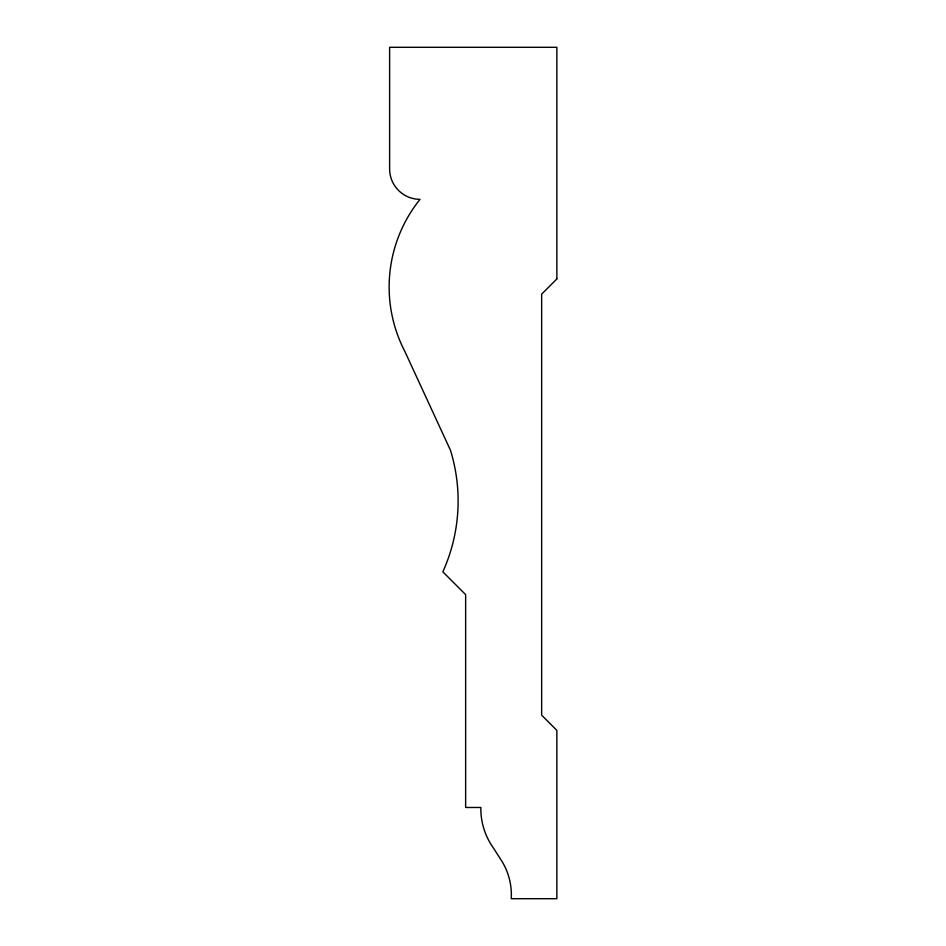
<?xml version="1.0" encoding="UTF-8"?>
<svg xmlns="http://www.w3.org/2000/svg" width="946" height="946" viewBox="0 0 946 946"><rect width="100%" height="100%" fill="white"/><g stroke="black" fill="none" stroke-linecap="round" stroke-linejoin="round"><path stroke-width="1.42" d="M556.863 278.928L541.656 294.135L541.656 715.164L556.863 730.371L556.863 898.7L511.254 898.7A64.47 64.47 0 0 0 500.706 859.358L493.032 847.439A67.674 67.674 0 0 1 480.84 807.482L465.645 807.482L465.645 594.632L442.834 571.822A171.805 171.805 0 0 0 450.438 450.19L404.829 351.368A139.854 139.854 0 0 1 420.036 199.334A30.402 30.402 0 0 1 389.622 168.932L389.622 47.3L556.863 47.3L556.863 278.928"/></g></svg>
